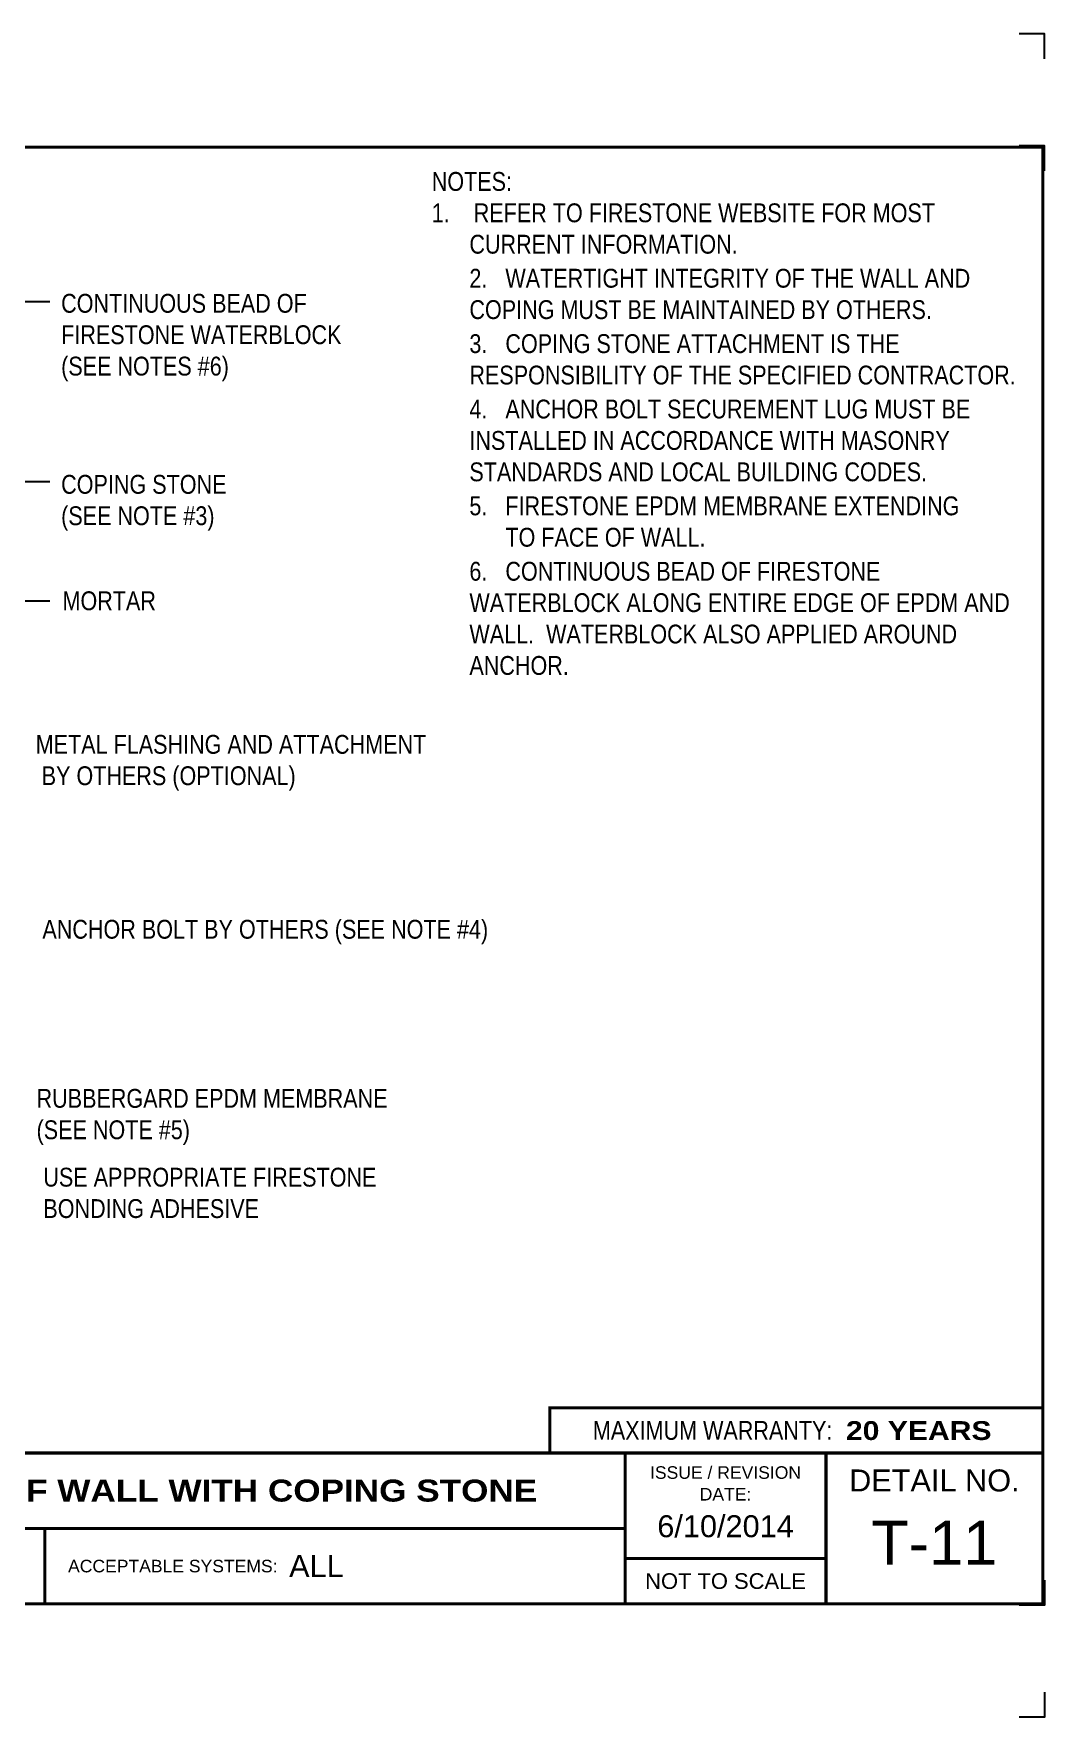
# Model space of a CAD drawing. Header units: inches. Extents: x 277.4 to 297.5, y -77.1 to -60.4.
# Drawn here: x 287.41 to 297.48, y -77.12 to -60.36 of the extents above; entities that cross this region are included whole.
import ezdxf
from ezdxf.enums import TextEntityAlignment as Align

# ---------------------------------------------------------------- set-up
doc = ezdxf.new("R2010")
doc.units = ezdxf.units.IN
doc.header["$MEASUREMENT"] = 0
doc.layers.get('0').update_dxf_attribs({"linetype": 'CONTINUOUS'})
doc.layers.get('DEFPOINTS').update_dxf_attribs({"linetype": 'CONTINUOUS'})
for name, color, linetype in [('FSBP-ANNO-NOTE', 7, 'CONTINUOUS'), ('FSBP-TTLB', 7, 'CONTINUOUS'), ('FSBP-TTLB-BORDER', 7, 'CONTINUOUS'), ('FSBP-TTLB-TEXT', 7, 'CONTINUOUS')]:
    doc.layers.add(name, color=color, linetype=linetype)
doc.styles.add('FSBP_ARIAL', font='arial.ttf')
doc.styles.add('FSBP_ARIAL_BOLD', font='')
doc.styles.add('FSBP_ARIAL_NAR', font='ARIALN.TTF')
doc.styles.get('FSBP_ARIAL_BOLD').set_extended_font_data('Arial Black')
doc.dimstyles.new('FSBP-LEADER', dxfattribs={"dimtxt": 0.1875, "dimasz": 0.25, "dimexe": 0.0625, "dimexo": 0.125, "dimgap": 0.125, "dimtad": 0, "dimtih": 1, "dimtoh": 1, "dimdec": 4, "dimzin": 0, "dimdsep": 46, "dimlunit": 4, "dimtxsty": 'FSBP_ARIAL_NAR', "dimcen": 0.09375, "dimclrd": 256, "dimclre": 256, "dimclrt": 256, "dimadec": 0, "dimazin": 0, "dimtfac": 1, "dimtdec": 4, "dimtofl": 0, "dimtmove": 0, "dimatfit": 3, "dimfxl": 1, "dimtolj": 1, "dimtzin": 0, "dimlwd": -1, "dimlwe": -1, "dimarcsym": 0})

# ---------------------------------------------------------------- blocks, each defined once
blk = doc.blocks.new('TTLB-EPDM_1')
at = {"layer": 'DEFPOINTS', "linetype": 'Continuous', "ltscale": 1.75}
for points in [[(20.01562500000003, 13.88083333333333), (20.01562500000003, 14.13083333333333), (19.76562500000003, 14.13083333333333)], [(20.01562500000003, -2.380833333333342), (20.01562500000003, -2.630833333333342), (19.76562500000003, -2.630833333333342)]]:
    blk.add_lwpolyline(points, dxfattribs=at)
at = {"layer": 'DEFPOINTS', "color": 1}
for points in [[(20.015625, 12.765625), (20.015625, 13.015625), (19.765625, 13.015625)], [(20.015625, -1.265625), (20.015625, -1.515625), (19.765625, -1.515625)]]:
    blk.add_lwpolyline(points, dxfattribs=at)
at = {"layer": 'FSBP-TTLB', "const_width": 0.03125}
blk.add_lwpolyline([(15.09028770518938, 0), (20, 0), (20, 0.4512598240669945), (15.09028770518938, 0.4512598240669945)], close=True, dxfattribs=at)
for points in [[(0, 0), (0, -1.5), (20, -1.5), (20, 0), (0, 0)], [(15.84028770518938, 0), (15.84028770518938, -1.5)], [(17.84110496735593, 0), (17.84110496735593, -1.5)], [(20, 0), (20, -1.5)], [(4.825208527206769, -0.75), (15.84028770518938, -0.75)], [(15.84028770518938, -1.048740175933006), (17.84110496735593, -1.048740175933006)]]:
    blk.add_lwpolyline(points, dxfattribs=at)
at = {"layer": 'FSBP-TTLB-BORDER', "const_width": 0.03125}
blk.add_lwpolyline([(20, 0), (20, 13), (0, 13), (0, 0)], dxfattribs=at)
at = {"layer": 'FSBP-TTLB-TEXT', "const_width": 0.03125}
blk.add_lwpolyline([(10.06152282927678, -0.75), (10.06152282927678, -1.5)], dxfattribs=at)
at = {"layer": 'FSBP-TTLB-TEXT', "style": 'FSBP_ARIAL_NAR'}
blk.add_text('MAXIMUM WARRANTY:', height=0.1875, dxfattribs=at).set_placement((17.90516569312837, 0.2256299120335257), align=Align.MIDDLE_RIGHT)
at = {"layer": 'FSBP-TTLB-TEXT', "style": 'FSBP_ARIAL'}
for s, height, p in [('ISSUE / REVISION', 0.125, (16.84069633627263, -0.1938496373466023)), ('DETAIL NO.', 0.21875, (18.92055248367797, -0.2724398367368792)), ('DATE:', 0.125, (16.84069633627263, -0.409973105348854)), ('NOT TO SCALE', 0.15625, (16.84069633627263, -1.274370087966503))]:
    blk.add_text(s, height=height, dxfattribs=at).set_placement(p, align=Align.MIDDLE_CENTER)
blk.add_text('ACCEPTABLE SYSTEMS:', height=0.125, dxfattribs=at).set_placement((10.29281281591562, -1.125), align=Align.MIDDLE_LEFT)
at = {"layer": 'FSBP-TTLB-TEXT'}
for tag, height, style, p in [('MAXIMUM_WARRANTY', 0.1875, 'FSBP_ARIAL_BOLD', (18.03987100774941, 0.2240244307510579)), ('ACCPT_SYSTEMS', 0.21875, 'FSBP_ARIAL', (12.49438170418193, -1.125))]:
    blk.add_attdef(tag, text='', height=height, dxfattribs=dict(at, style=style)).set_placement(p, align=Align.MIDDLE_LEFT)
for tag, height, style, p in [('DETAIL_DESCP_LINE_1', 0.21875, 'FSBP_ARIAL_BOLD', (10.33118450231211, -0.3736318192489421)), ('ISSUE_REV_DATE', 0.21875, 'FSBP_ARIAL', (16.84069633627263, -0.7282559425942452)), ('DETAIL_NUMBER', 0.4375, 'FSBP_ARIAL', (18.91941590748775, -0.8931630692489421))]:
    blk.add_attdef(tag, text='', height=height, dxfattribs=dict(at, style=style)).set_placement(p, align=Align.MIDDLE_CENTER)

msp = doc.modelspace()

# ---------------------------------------------------------------- block references
msp.add_blockref('TTLB-EPDM_1', (277.4627011304547, -74.48903783689742)).add_auto_attribs({'DETAIL_DESCP_LINE_1': 'TERMINATION AT TOP OF WALL WITH COPING STONE', 'ACCPT_SYSTEMS': 'ALL', 'ISSUE_REV_DATE': '6/10/2014', 'DETAIL_NUMBER': 'T-11', 'MAXIMUM_WARRANTY': '20 YEARS'})

# ---------------------------------------------------------------- texts
at = {"layer": 'FSBP-ANNO-NOTE', "style": 'FSBP_ARIAL_NAR'}
for s, p in [('MORTAR', (287.7000577667993, -66.00395277921065)), ('ANCHOR BOLT BY OTHERS (SEE NOTE #4)', (287.5000577667993, -69.27427879735559))]:
    msp.add_text(s, height=0.1875, dxfattribs=at).set_placement(p, align=Align.MIDDLE_LEFT)
at = {"layer": 'FSBP-ANNO-NOTE', "char_height": 0.1875, "attachment_point": 1, "style": 'FSBP_ARIAL_NAR'}
for s, width, heights, insert in [('\\A1;NOTES:\\P\\pi-0.375,l0.375;1.    REFER TO FIRESTONE WEBSITE FOR MOST \\P\\pi0;CURRENT INFORMATION.\\P{\\H0.083333x;\\P\\pi-0.375;}2.   WATERTIGHT INTEGRITY OF THE WALL AND \\P\\pi0;COPING MUST BE MAINTAINED BY OTHERS.{\\H0.083333x;\\P\\pi-0.375;\\P}3.   COPING STONE ATTACHMENT IS THE RESPONSIBILITY OF THE SPECIFIED CONTRACTOR. \\P{\\H0.083333x;\\P}4.   ANCHOR BOLT SECUREMENT LUG MUST BE INSTALLED IN ACCORDANCE WITH MASONRY STANDARDS AND LOCAL BUILDING CODES. \\P{\\H0.083333x;\\P}5.   FIRESTONE EPDM MEMBRANE EXTENDING\\P\\pt0.375;      TO FACE OF WALL.\\P\\ptz;{\\H0.083333x;\\P}6.   CONTINUOUS BEAD OF FIRESTONE WATERBLOCK ALONG ENTIRE EDGE OF EPDM AND WALL.  WATERBLOCK ALSO APPLIED AROUND ANCHOR.', 5.894127664148982, [5.255050940433648], (291.3774938790048, -61.73544455437514)), ('\\A1;CONTINUOUS BEAD OF \\PFIRESTONE WATERBLOCK\\P(SEE NOTES #6)', 4.946013435772329, [1.001713698668027], (287.6865743073176, -62.94891003122211)), ('\\A1;COPING STONE\\P(SEE NOTE #3)', 1.700135299910471, [0.6366493212099158], (287.6865743073176, -64.75107319494782)), ('\\A1;METAL FLASHING AND ATTACHMENT\\P BY OTHERS (OPTIONAL)', 3.978840788553498, [0.6460323486353445], (287.4331410697887, -67.33939222033587)), ('\\A1;RUBBERGARD EPDM MEMBRANE\\P(SEE NOTE #5)', 4.592318611241353, [0.6366493212099158], (287.4418775158811, -70.86412647213547)), ('USE APPROPRIATE FIRESTONE BONDING ADHESIVE', 4.057734987007279, [0.5937539391998188], (287.5093635418043, -71.64859623092667))]:
    msp.add_mtext_dynamic_manual_height_columns(s, width=width, gutter_width=5, heights=heights, dxfattribs=dict(at, insert=insert))

# ---------------------------------------------------------------- leaders
at = {"layer": 'FSBP-ANNO-NOTE'}
for points in [[(283.9376395884421, -66.37666298798007), (287.3250577667993, -63.02605020700534), (287.5750577667993, -63.02605020700534)], [(286.9479592973366, -64.815782743108), (287.5750577667993, -64.815782743108)], [(286.1896216098316, -66.00395277921066), (287.5750577667993, -66.00395277921066)]]:
    msp.add_leader(points, dimstyle='FSBP-LEADER', dxfattribs=at)

doc.saveas('drawing.dxf')
